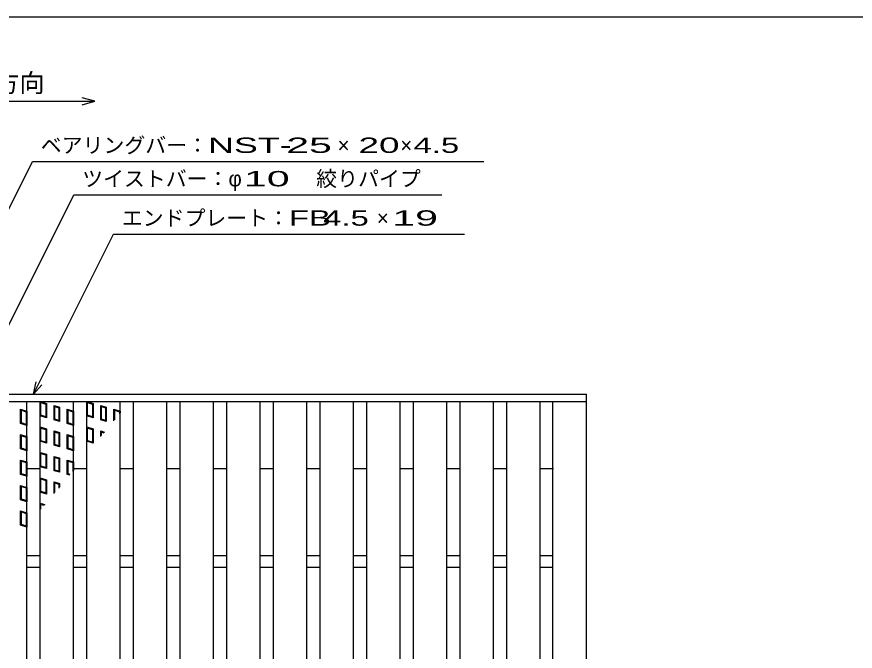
# Model space of a CAD drawing. Units: millimetres, scale not verified. Extents: x -910 to 866, y -641 to 527.
# Drawn here: x -554 to -53, y 147 to 527 of the extents above; entities that cross this region are included whole.
import ezdxf
from ezdxf.enums import TextEntityAlignment as Align

# ---------------------------------------------------------------- set-up
doc = ezdxf.new("R2010")
doc.units = ezdxf.units.MM
doc.header["$LTSCALE"] = 5
for name, color, linetype, lineweight in [('0_2', 150, 'Continuous', 25), ('16', 3, 'Continuous', 25), ('17', 3, 'Continuous', 25), ('22', 2, 'Continuous', 25)]:
    doc.layers.add(name, color=color, linetype=linetype, lineweight=lineweight)
doc.styles.add('ベクトル', font='')
doc.styles.get('ベクトル').set_extended_font_data('ベクトル')

msp = doc.modelspace()

# ---------------------------------------------------------------- linework, layer by layer
at = {"layer": '0_2'}
msp.add_line((-864.5, 526.75), (865.5, 526.75), dxfattribs=at)
at = {"layer": '16'}
for p, q in [((-707.5, 301.199), (-213.5, 301.199)), ((-213.5, 296.699), (-213.5, 301.199)), ((-707.5, 296.699), (-213.5, 296.699)), ((-568, 296.699), (-548, 296.699)), ((-548, -194.301), (-548, 296.699)), ((-540.1, -194.301), (-540.1, 296.699)), ((-540.1, 296.699), (-520.1, 296.699)), ((-520.1, -194.301), (-520.1, 296.699)), ((-512.2, -194.301), (-512.2, 296.699)), ((-512.2, 296.699), (-492.2, 296.699)), ((-492.2, -194.301), (-492.2, 296.699)), ((-484.3, -194.301), (-484.3, 296.699)), ((-484.3, 296.699), (-464.3, 296.699)), ((-464.3, -194.301), (-464.3, 296.699)), ((-456.4, -194.301), (-456.4, 296.699)), ((-456.4, 296.699), (-436.4, 296.699)), ((-436.4, -194.301), (-436.4, 296.699)), ((-428.5, -194.301), (-428.5, 296.699)), ((-428.5, 296.699), (-408.5, 296.699)), ((-408.5, -194.301), (-408.5, 296.699)), ((-400.6, -194.301), (-400.6, 296.699)), ((-400.6, 296.699), (-380.6, 296.699)), ((-380.6, -194.301), (-380.6, 296.699)), ((-372.7, -194.301), (-372.7, 296.699)), ((-372.7, 296.699), (-352.7, 296.699)), ((-352.7, -194.301), (-352.7, 296.699)), ((-344.8, -194.301), (-344.8, 296.699)), ((-344.8, 296.699), (-324.8, 296.699)), ((-324.8, -194.301), (-324.8, 296.699)), ((-316.9, -194.301), (-316.9, 296.699)), ((-316.9, 296.699), (-296.9, 296.699)), ((-296.9, -194.301), (-296.9, 296.699)), ((-289, -194.301), (-289, 296.699)), ((-289, 296.699), (-269, 296.699)), ((-269, -194.301), (-269, 296.699)), ((-261.1, -194.301), (-261.1, 296.699)), ((-261.1, 296.699), (-241.1, 296.699)), ((-241.1, -194.301), (-241.1, 296.699)), ((-233.5, -194.301), (-233.5, 296.699)), ((-233.5, 296.699), (-213.5, 296.699)), ((-213.5, -194.301), (-213.5, 296.699)), ((-548, 256.699), (-540.1, 256.699)), ((-520.1, 256.699), (-512.2, 256.699)), ((-492.2, 256.699), (-484.3, 256.699)), ((-464.3, 256.699), (-456.4, 256.699)), ((-436.4, 256.699), (-428.5, 256.699)), ((-408.5, 256.699), (-400.6, 256.699)), ((-380.6, 256.699), (-372.7, 256.699)), ((-352.7, 256.699), (-344.8, 256.699)), ((-324.8, 256.699), (-316.9, 256.699)), ((-296.9, 256.699), (-289, 256.699)), ((-269, 256.699), (-261.1, 256.699)), ((-241.1, 256.699), (-233.2, 256.699)), ((-548, 204.699), (-540.1, 204.699)), ((-520.1, 204.699), (-512.2, 204.699)), ((-492.2, 204.699), (-484.3, 204.699)), ((-464.3, 204.699), (-456.4, 204.699)), ((-436.4, 204.699), (-428.5, 204.699)), ((-408.5, 204.699), (-400.6, 204.699)), ((-380.6, 204.699), (-372.7, 204.699)), ((-352.7, 204.699), (-344.8, 204.699)), ((-324.8, 204.699), (-316.9, 204.699)), ((-296.9, 204.699), (-289, 204.699)), ((-269, 204.699), (-261.1, 204.699)), ((-241.1, 204.699), (-233.5, 204.699)), ((-548, 197.699), (-540.1, 197.699)), ((-520.1, 197.699), (-512.2, 197.699)), ((-492.2, 197.699), (-484.3, 197.699)), ((-464.3, 197.699), (-456.4, 197.699)), ((-436.4, 197.699), (-428.5, 197.699)), ((-408.5, 197.699), (-400.6, 197.699)), ((-380.6, 197.699), (-372.7, 197.699)), ((-352.7, 197.699), (-344.8, 197.699)), ((-324.8, 197.699), (-316.9, 197.699)), ((-296.9, 197.699), (-289, 197.699)), ((-269, 197.699), (-261.1, 197.699)), ((-241.1, 197.699), (-233.5, 197.699))]:
    msp.add_line(p, q, dxfattribs=at)
at = {"layer": '17'}
for p, q in [((-540.1, 296.699), (-536.3, 295.559)), ((-540.1, 288.149), (-540.1, 296.699)), ((-539.625, 296.061), (-536.775, 295.206)), ((-539.625, 288.503), (-539.625, 296.061)), ((-512.2, 296.699), (-508.4, 295.559)), ((-512.2, 288.149), (-512.2, 296.699)), ((-511.725, 296.061), (-508.875, 295.206)), ((-511.725, 288.503), (-511.725, 296.061)), ((-551.8, 292.139), (-548, 290.999)), ((-551.8, 283.589), (-551.8, 292.139)), ((-551.325, 291.501), (-548.475, 290.646)), ((-551.325, 283.943), (-551.325, 291.501)), ((-548, 290.999), (-548, 282.449)), ((-536.775, 295.206), (-536.775, 287.648)), ((-536.3, 295.559), (-536.3, 287.009)), ((-531.715, 294.334), (-528.485, 293.365)), ((-531.715, 285.784), (-531.715, 294.334)), ((-531.24, 293.695), (-528.96, 293.011)), ((-531.24, 286.137), (-531.24, 293.695)), ((-528.96, 293.011), (-528.96, 285.453)), ((-528.485, 293.365), (-528.485, 284.815)), ((-523.9, 292.139), (-520.1, 290.999)), ((-523.9, 283.589), (-523.9, 292.139)), ((-523.425, 291.501), (-520.575, 290.646)), ((-523.425, 283.943), (-523.425, 291.501)), ((-520.1, 290.999), (-520.1, 282.449)), ((-508.875, 295.206), (-508.875, 287.648)), ((-508.4, 295.559), (-508.4, 287.009)), ((-503.815, 294.334), (-500.585, 293.365)), ((-503.815, 285.784), (-503.815, 294.334)), ((-503.34, 293.695), (-501.06, 293.011)), ((-503.34, 286.137), (-503.34, 293.695)), ((-501.06, 293.011), (-501.06, 285.453)), ((-500.585, 293.365), (-500.585, 284.815)), ((-496, 292.139), (-492.2, 290.999)), ((-496, 285.26), (-496, 292.139)), ((-495.525, 291.501), (-492.675, 290.646)), ((-495.525, 285.841), (-495.525, 291.501)), ((-492.2, 290.999), (-492.2, 289.905)), ((-548.475, 290.646), (-548.475, 283.088)), ((-536.3, 287.009), (-540.1, 288.149)), ((-536.775, 287.648), (-539.625, 288.503)), ((-528.96, 285.453), (-531.24, 286.137)), ((-520.575, 290.646), (-520.575, 283.088)), ((-508.4, 287.009), (-512.2, 288.149)), ((-508.875, 287.648), (-511.725, 288.503)), ((-501.06, 285.453), (-503.34, 286.137)), ((-492.675, 290.646), (-492.675, 289.324)), ((-548, 282.449), (-551.8, 283.589)), ((-548.475, 283.088), (-551.325, 283.943)), ((-540.1, 281.499), (-536.3, 280.359)), ((-540.1, 272.949), (-540.1, 281.499)), ((-539.625, 280.861), (-536.775, 280.006)), ((-539.625, 273.303), (-539.625, 280.861)), ((-528.485, 284.815), (-531.715, 285.784)), ((-520.1, 282.449), (-523.9, 283.589)), ((-520.575, 283.088), (-523.425, 283.943)), ((-512.2, 281.499), (-508.4, 280.359)), ((-512.2, 272.949), (-512.2, 281.499)), ((-511.725, 280.861), (-508.875, 280.006)), ((-511.725, 273.303), (-511.725, 280.861)), ((-500.585, 284.815), (-503.815, 285.784)), ((-551.8, 276.939), (-548, 275.799)), ((-551.8, 268.389), (-551.8, 276.939)), ((-551.325, 276.301), (-548.475, 275.446)), ((-551.325, 268.743), (-551.325, 276.301)), ((-548, 275.799), (-548, 267.249)), ((-536.775, 280.006), (-536.775, 272.448)), ((-536.3, 280.359), (-536.3, 271.809)), ((-531.715, 279.134), (-528.485, 278.165)), ((-531.715, 270.584), (-531.715, 279.134)), ((-531.24, 278.495), (-528.96, 277.811)), ((-531.24, 270.937), (-531.24, 278.495)), ((-528.96, 277.811), (-528.96, 270.253)), ((-528.485, 278.165), (-528.485, 269.615)), ((-523.9, 276.939), (-520.1, 275.799)), ((-523.9, 268.389), (-523.9, 276.939)), ((-523.425, 276.301), (-520.575, 275.446)), ((-523.425, 268.743), (-523.425, 276.301)), ((-520.1, 275.799), (-520.1, 267.249)), ((-508.875, 280.006), (-508.875, 272.448)), ((-508.4, 280.359), (-508.4, 271.809)), ((-503.815, 279.134), (-501.642, 278.482)), ((-503.815, 275.912), (-503.815, 279.134)), ((-503.34, 278.495), (-501.976, 278.086)), ((-503.34, 276.474), (-503.34, 278.495)), ((-548.475, 275.446), (-548.475, 267.888)), ((-536.3, 271.809), (-540.1, 272.949)), ((-536.775, 272.448), (-539.625, 273.303)), ((-528.96, 270.253), (-531.24, 270.937)), ((-520.575, 275.446), (-520.575, 267.888)), ((-508.4, 271.809), (-512.2, 272.949)), ((-508.875, 272.448), (-511.725, 273.303)), ((-548, 267.249), (-551.8, 268.389)), ((-548.475, 267.888), (-551.325, 268.743)), ((-540.1, 266.299), (-536.3, 265.159)), ((-540.1, 257.749), (-540.1, 266.299)), ((-528.485, 269.615), (-531.715, 270.584)), ((-520.1, 267.249), (-523.9, 268.389)), ((-520.575, 267.888), (-523.425, 268.743)), ((-551.8, 261.739), (-548, 260.599)), ((-551.8, 253.189), (-551.8, 261.739)), ((-551.325, 261.101), (-548.475, 260.246)), ((-551.325, 253.543), (-551.325, 261.101)), ((-539.625, 265.661), (-536.775, 264.806)), ((-539.625, 258.103), (-539.625, 265.661)), ((-536.775, 264.806), (-536.775, 257.248)), ((-536.3, 265.159), (-536.3, 256.609)), ((-531.715, 263.934), (-528.485, 262.965)), ((-531.715, 255.384), (-531.715, 263.934)), ((-531.24, 263.295), (-528.96, 262.611)), ((-531.24, 255.737), (-531.24, 263.295)), ((-528.96, 262.611), (-528.96, 255.053)), ((-528.485, 262.965), (-528.485, 254.415)), ((-523.9, 261.739), (-520.1, 260.599)), ((-523.9, 253.189), (-523.9, 261.739)), ((-523.425, 261.101), (-520.575, 260.246)), ((-523.425, 253.543), (-523.425, 261.101)), ((-548.475, 260.246), (-548.475, 252.688)), ((-548, 260.599), (-548, 252.049)), ((-536.3, 256.609), (-540.1, 257.749)), ((-536.775, 257.248), (-539.625, 258.103)), ((-528.96, 255.053), (-531.24, 255.737)), ((-520.575, 260.246), (-520.575, 254.912)), ((-520.1, 260.599), (-520.1, 255.474)), ((-548, 252.049), (-551.8, 253.189)), ((-548.475, 252.688), (-551.325, 253.543)), ((-540.1, 251.099), (-536.3, 249.959)), ((-540.1, 242.549), (-540.1, 251.099)), ((-528.485, 254.415), (-531.715, 255.384)), ((-522.41, 252.742), (-523.9, 253.189)), ((-522.075, 253.138), (-523.425, 253.543)), ((-551.8, 246.539), (-548, 245.399)), ((-551.8, 237.989), (-551.8, 246.539)), ((-551.325, 245.901), (-548.475, 245.046)), ((-551.325, 238.343), (-551.325, 245.901)), ((-539.625, 250.461), (-536.775, 249.606)), ((-539.625, 242.903), (-539.625, 250.461)), ((-536.775, 249.606), (-536.775, 242.048)), ((-536.3, 249.959), (-536.3, 241.409)), ((-531.715, 241.74), (-531.715, 248.734)), ((-531.715, 248.734), (-528.485, 247.765)), ((-531.24, 242.301), (-531.24, 248.095)), ((-531.24, 248.095), (-528.96, 247.411)), ((-528.96, 247.411), (-528.96, 244.997)), ((-528.485, 247.765), (-528.485, 245.559)), ((-548.475, 245.046), (-548.475, 237.488)), ((-548, 245.399), (-548, 236.849)), ((-536.3, 241.409), (-540.1, 242.549)), ((-536.775, 242.048), (-539.625, 242.903)), ((-548, 236.849), (-551.8, 237.989)), ((-548.475, 237.488), (-551.325, 238.343)), ((-540.1, 235.899), (-537.352, 235.075)), ((-540.1, 231.825), (-540.1, 235.899)), ((-551.8, 231.339), (-548, 230.199)), ((-551.8, 222.789), (-551.8, 231.339)), ((-551.325, 230.701), (-548.475, 229.846)), ((-551.325, 223.143), (-551.325, 230.701)), ((-539.625, 235.261), (-537.686, 234.679)), ((-539.625, 232.386), (-539.625, 235.261)), ((-548.475, 229.846), (-548.475, 222.288)), ((-548, 230.199), (-548, 221.649)), ((-548, 221.649), (-551.8, 222.789)), ((-548.475, 222.288), (-551.325, 223.143))]:
    msp.add_line(p, q, dxfattribs=at)
at = {"layer": '22', "color": 4}
for p, q in [((-507.5, 476.199), (-515, 478.199)), ((-657.5, 476.199), (-507.5, 476.199)), ((-515, 474.199), (-507.5, 476.199)), ((-687.5, 154.699), (-544.75, 440.199)), ((-544.75, 440.199), (-274.75, 440.199)), ((-627.75, 204.699), (-520, 420.199)), ((-520, 420.199), (-300, 420.199)), ((-544.05, 301.199), (-496.3, 396.699)), ((-496.3, 396.699), (-286.3, 396.699)), ((-544.05, 301.199), (-542.55, 308.499)), ((-544.05, 301.199), (-539.05, 306.699))]:
    msp.add_line(p, q, dxfattribs=at)

# ---------------------------------------------------------------- texts
at = {"layer": '22', "style": 'ベクトル'}
for s, height, p in [('車両進行方向', 11, (-627.5, 487.199)), ('ベアリングバー：', 9.164, (-539.75, 449.949)), ('×', 9.164, (-362.25, 449.949)), ('×', 9.164, (-324.75, 449.949)), ('ツイストバー：', 9.164, (-515, 429.949)), ('φ', 9.164, (-427.5, 429.949)), ('絞りパイプ', 9.164, (-375, 429.949)), ('エンドプレート：', 9.164, (-491.3, 406.449)), ('×', 9.164, (-338.8, 406.449))]:
    msp.add_text(s, height=height, dxfattribs=at).set_placement(p, align=Align.MIDDLE_LEFT)
for s, width, p in [('NST-', 1.75, (-439.75, 449.949)), (' 25 ', 2, (-399.75, 449.949)), ('20', 1.8, (-349.75, 449.949)), (' 4.5 ', 1.6, (-322.25, 449.949)), (' 10 ', 2, (-425, 429.949)), (' 19 ', 2, (-336.3, 406.449)), ('FB', 1.6, (-391.3, 406.449)), (' 4.5 ', 1.6, (-376.3, 406.449))]:
    msp.add_text(s, height=9.164, dxfattribs=dict(at, width=width)).set_placement(p, align=Align.MIDDLE_LEFT)

doc.saveas('drawing.dxf')
